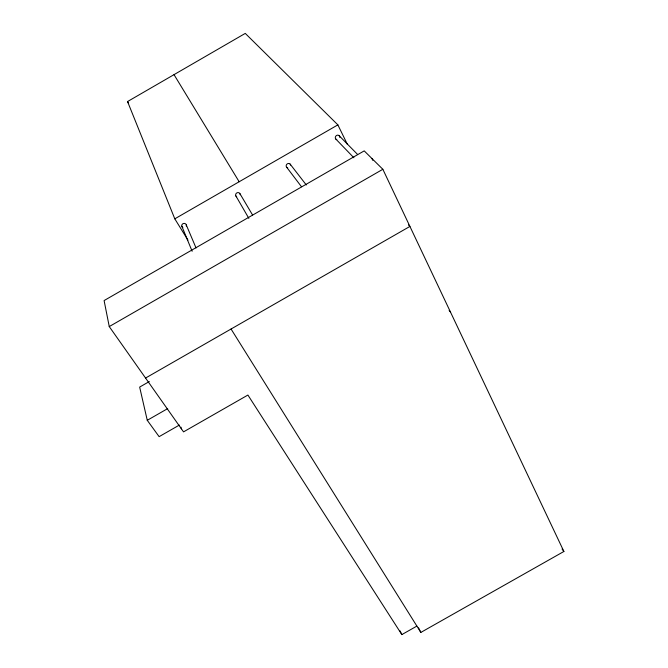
<?xml version="1.0" encoding="UTF-8"?>
<svg xmlns="http://www.w3.org/2000/svg" width="668" height="668" viewBox="0 0 668 668"><rect width="100%" height="100%" fill="white"/><g stroke="black" fill="none" stroke-linecap="round" stroke-linejoin="round"><path stroke-width="1" d="M187.942 240.113L174.799 218.837L127.538 101.553L245.265 33.4L337.874 124.874L347.46 144.522M174.799 218.837L337.874 124.874M416.874 626.091L401.844 634.6L247.911 395.047L183.541 431.87L109.251 326.577L382.847 169.288L563.901 551.476L420.84 632.429L231.053 329.015M145.566 378.046L409.91 226.427L408.499 224.924M149.306 381.545L139.654 387.081L147.261 420.306L159.118 436.655L179.341 425.082M147.261 420.306L167.701 408.599M382.847 169.288L364.21 150.884L104.099 300.567L109.251 326.577M339.235 135.796L357.497 154.35M335.837 139.053L353.89 157.773M449.13 310.445L450.432 311.964M290.121 164.094L306.303 184.969M286.747 167.326L301.502 186.756M562.055 548.987L563.901 551.476M174.022 74.641L239.161 181.754M127.538 101.553L128.615 103.34M239.921 193.653L252.579 215.029M235.896 195.966L248.855 218.369M418.535 627.803L420.84 632.429M371.926 158.5L372.811 160.362M400.09 630.909L401.844 634.6M186.288 224.941L196.05 247.97M181.821 226.218L192.142 251.26M180.919 427.128L181.395 428.823M287.724 167.885A2.338 2.154 -42.3 0 1 286.196 165.564A2.338 2.154 -42.3 0 1 288.367 163.485A2.338 2.154 -42.3 0 1 290.638 165.088M336.789 139.629A2.355 2.138 -49.6 0 1 335.369 137.065A2.355 2.138 -49.6 0 1 337.908 135.161A2.355 2.138 -49.6 0 1 339.761 137.391M182.882 227.504A2.321 2.154 -19.6 0 1 181.972 224.732A2.321 2.154 -19.6 0 1 184.861 223.504A2.321 2.154 -19.6 0 1 186.272 226.068M236.706 196.751A2.321 2.163 -31.7 0 1 235.796 194.112A2.321 2.163 -31.7 0 1 238.384 192.618A2.321 2.163 -31.7 0 1 240.188 194.747"/></g></svg>
